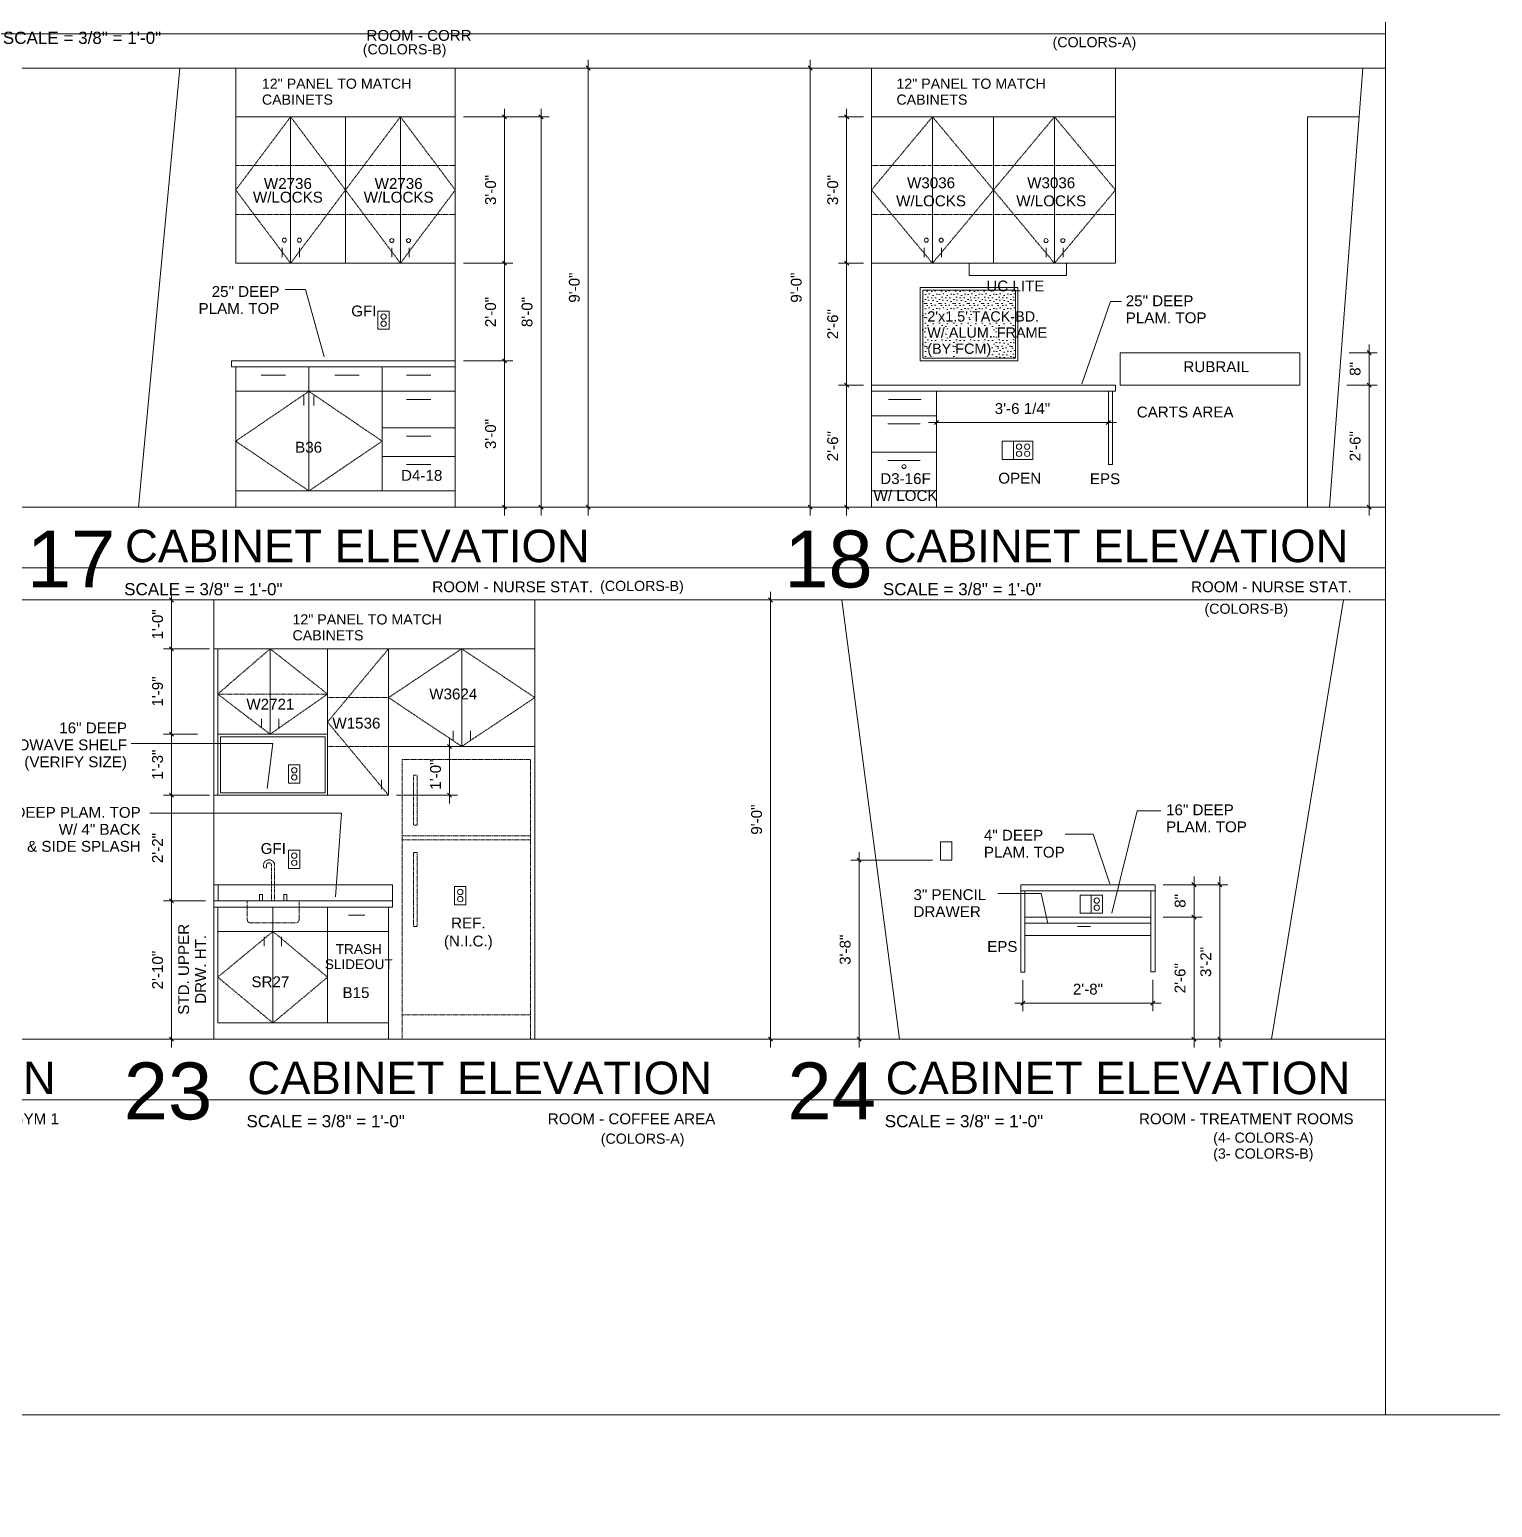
# Model space of a CAD drawing. Header units: inches. Extents: x -2804 to 58974, y -36095 to 66.
# Drawn here: x 23316.9 to 23676.7, y -21581.3 to -21217.9 of the extents above; entities that cross this region are included whole.
import ezdxf

# ---------------------------------------------------------------- set-up
doc = ezdxf.new("R2010")
doc.units = ezdxf.units.IN
doc.header["$MEASUREMENT"] = 0
doc.header["$XCLIPFRAME"] = 2
for name, pattern in [('IMPORT-DASHED2', [0.1875, 0.125, -0.0625]), ('IMPORT-HIDDEN _6_', [0.1875, 0.125, -0.0625]), ('IMPORT-HIDDEN2 _3_', [0.09375, 0.0625, -0.03125])]:
    doc.linetypes.add(name, pattern=pattern)
doc.layers.get('DEFPOINTS').update_dxf_attribs({"lineweight": 9})
for name, color, linetype, lineweight in [('003-GRE', 7, 'Continuous', 9), ('006-MAG', 7, 'Continuous', 9), ('007-WHI', 7, 'Continuous', 9), ('008-GRAY', 7, 'Continuous', 9), ('041-TAN-SC75', 7, 'Continuous', 9), ('15xx-Jefferson-REHAB-pr5_dwg', 45, 'Continuous', 9), ('A-CABINET-UPPER', 7, 'IMPORT-DASHED2', 9), ('A-corkbd-opt2', 130, 'Continuous', 15), ('A-DIM', 7, 'Continuous', 9), ('A-hatch', 7, 'Continuous', 9), ('A-TEXT', 7, 'Continuous', 9), ('A-TEXT-8', 7, 'Continuous', 9), ('G-ANNO-REFR', 1, 'Continuous', 9)]:
    doc.layers.add(name, color=color, linetype=linetype, lineweight=lineweight)
doc.styles.add('Arial', font='arial.ttf', dxfattribs={"height": 2.666667})
doc.styles.add('Arial_15', font='arial.ttf', dxfattribs={"height": 2.390625})
doc.styles.add('Arial_18', font='arial.ttf', dxfattribs={"height": 14})
doc.styles.add('Arial_19', font='arial.ttf', dxfattribs={"height": 8})
doc.styles.add('Arial_20', font='arial.ttf', dxfattribs={"height": 3})
doc.styles.add('Arial_21', font='arial.ttf', dxfattribs={"height": 2.5})
doc.styles.add('Arial_28', font='arial.ttf', dxfattribs={"height": 2.533333})
picture_1 = doc.add_image_def('image1.jpg', size_in_pixel=(1920, 1080))

# ---------------------------------------------------------------- blocks, each defined once
blk = doc.blocks.new('15xx-Jefferson-REHAB-pr5_dwg_EO-0-1286413-Site Locator Map')
at = {"layer": '008-GRAY', "flags": 128}
blk.add_lwpolyline([(1.38, -2.25), (1.38, 2.25), (-1.38, 2.25), (-1.38, -2.25)], close=True, dxfattribs=at)
at = {"layer": '008-GRAY'}
for centre in [(0, 0.88), (0, -0.88)]:
    blk.add_circle(centre, 0.66, dxfattribs=at)
blk = doc.blocks.new('15xx-Jefferson-REHAB-pr5_dwg_EO-0-1286414-Site Locator Map')
at = {"layer": '008-GRAY', "flags": 128}
blk.add_lwpolyline([(1.38, -2.25), (1.38, 2.25), (-1.38, 2.25), (-1.38, -2.25)], close=True, dxfattribs=at)
at = {"layer": '008-GRAY'}
for centre in [(0, 0.88), (0, -0.88)]:
    blk.add_circle(centre, 0.66, dxfattribs=at)
blk = doc.blocks.new('15xx-Jefferson-REHAB-pr5_dwg_EO-46-1286415-Site Locator Map')
blk.add_blockref('15xx-Jefferson-REHAB-pr5_dwg_EO-0-1286414-Site Locator Map', (0, 46))
blk = doc.blocks.new('15xx-Jefferson-REHAB-pr5_dwg__ARCHTICK-1286411-Site Locator Map')
at = {"layer": 'A-DIM'}
blk.add_line((-0.5, -0.5), (0.5, 0.5), dxfattribs=at)
blk = doc.blocks.new('15xx-Jefferson-REHAB-pr5_dwg_PD-1286419-Site Locator Map')
at = {"layer": '008-GRAY', "flags": 128}
blk.add_lwpolyline([(1.375, -2.25), (1.375, 2.25), (-1.375, 2.25), (-1.375, -2.25)], close=True, dxfattribs=at)
blk = doc.blocks.new('15xx-Jefferson-REHAB-pr5_dwg_EO4-46-1286420-Site Locator Map')
at = {"layer": '008-GRAY', "flags": 128}
blk.add_lwpolyline([(2.38, 43.75), (2.38, 48.25), (-2.38, 48.25), (-2.38, 43.75)], close=True, dxfattribs=at)
at = {"layer": '008-GRAY'}
for centre in [(-1, 46.88), (1, 46.88), (-1, 45.12), (1, 45.12)]:
    blk.add_circle(centre, 0.66, dxfattribs=at)
blk = doc.blocks.new('15xx-Jefferson-REHAB-pr5_dwg_UCLITE-V50-Site Locator Map')
at = {"layer": 'A-TEXT', "flags": 128}
blk.add_lwpolyline([(-12, 0), (-12, -3), (12, -3), (12, 0)], close=True, dxfattribs=at)
at = {"layer": 'A-TEXT', "insert": (-0.61, -4.26), "char_height": 2.667, "width": 16.9835, "attachment_point": 2, "line_spacing_factor": 0.938532, "style": 'Arial'}
blk.add_mtext('UC LITE', dxfattribs=at)
blk = doc.blocks.new('15xx-Jefferson-REHAB-pr5_dwg-1211969-Site Locator Map')
at = {"layer": 'A-hatch'}
h = blk.add_hatch(dxfattribs=at)
h.set_pattern_fill('FP_19', color=256, style=0, pattern_type=2)
h.set_pattern_definition([(0, (18039.019, 15023.687), (0, 3.5), [0, -3.5]), (0, (18040.139, 15023.757), (0, 3.5), [0, -3.5]), (0, (18039.509, 15024.527), (0, 3.5), [0, -3.5]), (0, (18040.279, 15025.087), (0, 3.5), [0, -3.5]), (0, (18039.369, 15025.297), (0, 3.5), [0, -3.5]), (0, (18039.649, 15026.137), (0, 3.5), [0, -3.5]), (0, (18039.159, 15026.767), (0, 3.5), [0, -3.5]), (0, (18040.279, 15026.697), (0, 3.5), [0, -3.5]), (0, (18041.119, 15026.837), (0, 3.5), [0, -3.5]), (0, (18041.539, 15025.997), (0, 3.5), [0, -3.5]), (0, (18042.239, 15025.927), (0, 3.5), [0, -3.5]), (0, (18042.239, 15024.667), (0, 3.5), [0, -3.5]), (0, (18041.609, 15024.247), (0, 3.5), [0, -3.5]), (0, (18040.629, 15024.457), (0, 3.5), [0, -3.5]), (0, (18041.259, 15025.087), (0, 3.5), [0, -3.5]), (0, (18040.629, 15025.717), (0, 3.5), [0, -3.5]), (0, (18042.099, 15023.757), (0, 3.5), [0, -3.5])])
h.paths.add_polyline_path([(13096.2, 11660.38), (13096.2, 11677.13), (13073.45, 11677.13), (13073.45, 11660.38)], flags=0)
at = {"lineweight": 9}
for p, q in [((12917.97, 11683.76), (12917.97, 11719.76)), ((12931.47, 11719.76), (12931.47, 11683.76)), ((12944.97, 11683.76), (12944.97, 11719.76)), ((13075.82, 11683.76), (13075.82, 11719.76)), ((13090.82, 11719.76), (13090.82, 11683.76)), ((13105.82, 11683.76), (13105.82, 11719.76)), ((12915.89, 11687.57), (12915.89, 11685.25)), ((12920.15, 11687.57), (12920.15, 11685.25)), ((12942.89, 11687.57), (12942.89, 11685.25)), ((12947.15, 11687.57), (12947.15, 11685.25)), ((13073.74, 11687.57), (13073.74, 11685.25)), ((13078, 11687.57), (13078, 11685.25)), ((13103.74, 11687.57), (13103.74, 11685.25)), ((13108, 11687.57), (13108, 11685.25)), ((12910.7, 11656.26), (12916.7, 11656.26)), ((12928.86, 11656.26), (12934.86, 11656.26)), ((12946.47, 11656.26), (12952.47, 11656.26)), ((12921.26, 11651.13), (12921.26, 11648.81)), ((12923.69, 11651.13), (12923.69, 11648.81)), ((13060.82, 11653.78), (13060.82, 11652.28)), ((13076.82, 11652.26), (13076.82, 11623.76)), ((12946.47, 11650.26), (12952.47, 11650.26)), ((13065.03, 11650.26), (13073.03, 11650.26)), ((12940.47, 11643.26), (12958.47, 11643.26)), ((13060.82, 11646.26), (13076.82, 11646.26)), ((13064.82, 11644.26), (13072.82, 11644.26)), ((12946.47, 11641.26), (12952.47, 11641.26)), ((12940.47, 11636.26), (12958.47, 11636.26)), ((13060.82, 11637.26), (13076.82, 11637.26)), ((12946.47, 11634.26), (12952.47, 11634.26)), ((13064.82, 11635.26), (13072.82, 11635.26)), ((13060.82, 11627.76), (13076.82, 11627.76)), ((12900.05, 11552.95), (12900.05, 11588.95)), ((12912.94, 11567.95), (12912.94, 11588.95)), ((12927.05, 11588.95), (12927.05, 11552.95)), ((12960.05, 11564.95), (12960.05, 11588.95)), ((12910.81, 11571.76), (12910.81, 11569.44)), ((12915.07, 11571.76), (12915.07, 11569.44)), ((12900.05, 11567.95), (12927.05, 11567.95)), ((12957.92, 11568.76), (12957.92, 11566.44)), ((12962.18, 11568.76), (12962.18, 11566.44)), ((12942.05, 11564.95), (12978.05, 11564.95)), ((12940.34, 11556.76), (12940.34, 11554.44)), ((12913.62, 11496.95), (12913.62, 11525.45)), ((12927.05, 11525.45), (12927.05, 11496.95)), ((12932.23, 11523.45), (12936.23, 11523.45)), ((12942.05, 11525.45), (12942.05, 11492.95)), ((13114.65, 11520.63), (13111.46, 11520.63)), ((12900.05, 11519.45), (12942.05, 11519.45)), ((12911.49, 11518.16), (12911.49, 11515.84)), ((12915.75, 11518.16), (12915.75, 11515.84)), ((13098.56, 11518.45), (13129.54, 11518.45))]:
    blk.add_line(p, q, dxfattribs=at)
at = {"linetype": 'IMPORT-HIDDEN2 _3_', "lineweight": 9}
for p, q in [((12958.47, 11707.76), (12904.47, 11707.76)), ((13120.82, 11707.76), (13060.82, 11707.76)), ((12958.47, 11695.76), (12904.47, 11695.76)), ((13120.82, 11695.76), (13060.82, 11695.76)), ((12900.05, 11577.82), (12927.05, 11577.82)), ((12927.05, 11576.95), (12942.05, 11576.95)), ((12927.05, 11564.95), (12942.05, 11564.95)), ((12913.28, 11526.95), (12913.28, 11535.71)), ((12914.03, 11526.95), (12914.03, 11535.71)), ((12907.29, 11526.95), (12907.29, 11522.39)), ((12920.04, 11522.39), (12920.04, 11526.95)), ((12908.14, 11521.54), (12919.19, 11521.54))]:
    blk.add_line(p, q, dxfattribs=at)
at = {"lineweight": 9, "flags": 128}
for points in [[(12958.47, 11683.76), (12926.97, 11683.76), (12904.47, 11683.76), (12904.47, 11731.76)], [(13120.82, 11731.76), (13120.82, 11683.76), (13083.32, 11683.76), (13060.82, 11683.76), (13060.82, 11719.76), (13083.32, 11719.76), (13120.82, 11719.76)], [(12904.47, 11719.76), (12926.97, 11719.76), (12958.47, 11719.76)], [(13180.71, 11719.76), (13168.07, 11719.76), (13168.07, 11623.76)], [(12940.47, 11658.26), (12940.47, 11627.76), (12922.47, 11627.76), (12904.47, 11627.76), (12904.47, 11658.26)], [(12958.47, 11658.26), (12940.47, 11658.26), (12940.47, 11627.76), (12958.47, 11627.76)], [(12958.47, 11652.26), (12940.47, 11652.26), (12922.47, 11652.26), (12904.47, 11652.26)], [(13060.82, 11652.26), (13060.82, 11623.76), (13060.82, 11652.26), (13060.82, 11623.76), (13060.82, 11652.26), (13060.82, 11623.76)], [(13120.07, 11652.27), (13120.07, 11634.27), (13119.07, 11634.27), (13119.07, 11652.27)], [(12899.05, 11552.95), (12942.05, 11552.95), (12942.05, 11588.95)], [(12899.05, 11588.95), (12942.05, 11588.95), (12978.05, 11588.95)], [(12900.15, 11526.95), (12900.15, 11530.95), (12899.05, 11530.95), (12943.05, 11530.95), (12943.05, 11526.95)], [(12911.03, 11526.95), (12911.03, 11528.52), (12910.28, 11528.52), (12910.28, 11526.95)], [(12917.03, 11526.95), (12917.03, 11528.52), (12916.28, 11528.52), (12916.28, 11526.95)], [(13097.55, 11529.45), (13097.55, 11509.45), (13098.56, 11509.45), (13098.56, 11529.45)], [(13130.55, 11529.45), (13130.55, 11518.45), (13130.55, 11509.55), (13129.54, 11509.55), (13129.54, 11529.45)], [(12900.05, 11525.45), (12900.05, 11496.95), (12942.05, 11496.95)]]:
    blk.add_lwpolyline(points, dxfattribs=at)
at = {"linetype": 'IMPORT-HIDDEN _6_', "lineweight": 9, "flags": 128}
for points in [[(12917.97, 11683.76), (12931.47, 11701.76), (12917.97, 11719.76), (12904.47, 11701.76)], [(12944.97, 11683.76), (12958.47, 11701.76), (12944.97, 11719.76), (12931.47, 11701.76)], [(13075.82, 11683.76), (13090.82, 11701.76), (13075.82, 11719.76), (13060.82, 11701.76)], [(13105.82, 11683.76), (13120.82, 11701.76), (13105.82, 11719.76), (13090.82, 11701.76)], [(12904.47, 11640.01), (12922.47, 11627.76), (12940.47, 11640.01), (12922.47, 11652.26)], [(12912.94, 11567.95), (12927.05, 11577.82), (12912.94, 11588.95), (12900.05, 11577.82)], [(12960.05, 11564.95), (12942.05, 11576.95), (12960.05, 11588.95), (12978.05, 11576.95)], [(12913.62, 11496.95), (12900.05, 11508.2), (12913.62, 11519.45), (12927.05, 11508.2)]]:
    blk.add_lwpolyline(points, close=True, dxfattribs=at)
at = {"lineweight": 9, "flags": 128}
for points in [[(13121.94, 11661.76), (13166.13, 11661.76), (13166.13, 11653.76), (13121.94, 11653.76)], [(12922.47, 11627.76), (12922.47, 11658.26)], [(12900.69, 11567.34), (12926.46, 11567.34), (12926.46, 11553.57), (12900.69, 11553.57)]]:
    blk.add_lwpolyline(points, close=True, dxfattribs=at)
at = {"linetype": 'IMPORT-HIDDEN _6_', "lineweight": 9, "flags": 128}
blk.add_lwpolyline([(12942.05, 11588.95), (12927.05, 11570.95), (12942.05, 11552.95)], dxfattribs=at)
at = {"linetype": 'IMPORT-HIDDEN2 _3_', "lineweight": 9, "flags": 128}
blk.add_lwpolyline([(12912.03, 11535.71), (12912.03, 11535.08), (12911.28, 11535.08), (12911.28, 11535.71)], dxfattribs=at)
at = {"lineweight": 9}
for centre, start, end in [((12916.44, 11689.42), 0, 180), ((12916.44, 11689.42), 180, 0), ((12920.12, 11689.42), 0, 180), ((12920.12, 11689.42), 180, 0), ((12942.86, 11689.33), 0, 180), ((12942.86, 11689.33), 180, 0), ((12946.96, 11689.33), 0, 180), ((12946.96, 11689.33), 180, 0), ((13074.29, 11689.42), 0, 180), ((13074.29, 11689.42), 180, 0), ((13077.96, 11689.42), 0, 180), ((13077.96, 11689.42), 180, 0), ((13103.76, 11689.33), 0, 180), ((13103.76, 11689.33), 180, 0), ((13107.87, 11689.33), 0, 180), ((13107.87, 11689.33), 180, 0), ((13068.82, 11633.76), 0, 180), ((13068.82, 11633.76), 180, 0)]:
    blk.add_arc(centre, 0.5, start, end, dxfattribs=at)
at = {"linetype": 'IMPORT-HIDDEN2 _3_', "lineweight": 9}
for centre, radius, start, end in [((12912.66, 11535.71), 1.37, 90, 180), ((12912.66, 11535.71), 0.625, 90, 180), ((12912.66, 11535.71), 1.38, 0, 90), ((12912.66, 11535.71), 0.625, 0, 90), ((12908.14, 11522.39), 0.85, 180, 270), ((12919.19, 11522.39), 0.85, 270, 360)]:
    blk.add_arc(centre, radius, start, end, dxfattribs=at)
at = {"layer": '003-GRE', "flags": 128}
for points in [[(12958.47, 11731.76), (12890.7, 11731.76), (12880.54, 11623.76), (12958.47, 11623.76)], [(13060.82, 11731.76), (13181.62, 11731.76), (13173.42, 11623.76), (13060.82, 11623.76)], [(12978.05, 11492.95), (12899.05, 11492.95), (12899.05, 11600.95), (12978.05, 11600.95)], [(13176.86, 11600.95), (13053.55, 11600.95), (13067.73, 11492.95), (13159.16, 11492.95)]]:
    blk.add_lwpolyline(points, close=True, dxfattribs=at)
at = {"layer": '006-MAG', "flags": 128}
for points in [[(12958.47, 11658.26), (12903.47, 11658.26), (12903.47, 11659.76), (12958.47, 11659.76)], [(13060.82, 11653.78), (13120.82, 11653.78), (13120.82, 11652.27), (13060.82, 11652.27)]]:
    blk.add_lwpolyline(points, dxfattribs=at)
blk.add_lwpolyline([(12943.05, 11525.45), (12943.05, 11526.95), (12899.05, 11526.95), (12899.05, 11525.45)], close=True, dxfattribs=at)
at = {"layer": '007-WHI'}
for p, q in [((13076.82, 11652.26), (13076.82, 11650.26)), ((12904.47, 11627.76), (12904.47, 11623.76))]:
    blk.add_line(p, q, dxfattribs=at)
at = {"layer": '008-GRAY', "flags": 128}
blk.add_lwpolyline([(13077.79, 11536.95), (13077.79, 11541.45), (13080.54, 11541.45), (13080.54, 11536.95)], close=True, dxfattribs=at)
at = {"layer": '041-TAN-SC75', "linetype": 'IMPORT-HIDDEN2 _3_'}
for p, q in [((12976.93, 11542.95), (12945.43, 11542.95)), ((12976.93, 11541.95), (12945.43, 11541.95)), ((12976.93, 11498.95), (12945.43, 11498.95))]:
    blk.add_line(p, q, dxfattribs=at)
at = {"layer": '041-TAN-SC75', "linetype": 'IMPORT-HIDDEN2 _3_', "flags": 128}
blk.add_lwpolyline([(12976.93, 11492.95), (12976.93, 11561.7), (12945.43, 11561.7), (12945.43, 11492.95)], dxfattribs=at)
for points in [[(12949.1, 11557.87), (12949.1, 11545.55), (12948.16, 11545.55), (12948.16, 11557.87)], [(12949.1, 11538.88), (12949.1, 11520.69), (12948.16, 11520.69), (12948.16, 11538.88)]]:
    blk.add_lwpolyline(points, close=True, dxfattribs=at)
at = {"layer": 'A-CABINET-UPPER', "linetype": 'Continuous'}
for p, q in [((13098.56, 11522.95), (13129.54, 11522.95)), ((13098.56, 11521.45), (13129.54, 11521.45))]:
    blk.add_line(p, q, dxfattribs=at)
at = {"layer": 'A-CABINET-UPPER', "linetype": 'Continuous', "flags": 128}
blk.add_lwpolyline([(13130.55, 11530.95), (13130.55, 11529.45), (13097.55, 11529.45), (13097.55, 11530.95)], close=True, dxfattribs=at)
at = {"layer": 'A-corkbd-opt2', "flags": 128}
for points in [[(13072.82, 11677.75), (13072.82, 11659.75), (13096.82, 11659.75), (13096.82, 11677.75)], [(13073.45, 11677.13), (13073.45, 11660.38), (13096.2, 11660.38), (13096.2, 11677.13)]]:
    blk.add_lwpolyline(points, close=True, dxfattribs=at)
at = {"layer": 'A-DIM'}
for p, q in [((12960.47, 11731.76), (12993.17, 11731.76)), ((12991.17, 11621.76), (12991.17, 11733.76)), ((13058.82, 11731.76), (13043.75, 11731.76)), ((13045.75, 11733.76), (13045.75, 11621.76)), ((12970.58, 11681.76), (12970.58, 11721.76)), ((12979.55, 11621.76), (12979.55, 11721.76)), ((13058.82, 11719.76), (13052.71, 11719.76)), ((13054.71, 11681.76), (13054.71, 11721.76)), ((12970.58, 11657.76), (12970.58, 11685.76)), ((13054.71, 11651.78), (13054.71, 11685.76)), ((12970.58, 11661.76), (12970.58, 11621.76)), ((13178.3, 11661.76), (13185.18, 11661.76)), ((13183.18, 11651.76), (13183.18, 11663.76)), ((13054.71, 11655.78), (13054.71, 11621.76)), ((13183.18, 11621.76), (13183.18, 11655.76)), ((13121.07, 11644.59), (13074.82, 11644.59)), ((13076.82, 11645.27), (13076.82, 11646.59)), ((13119.07, 11645.27), (13119.07, 11646.59)), ((12960.47, 11623.76), (12993.17, 11623.76)), ((13056.82, 11623.76), (13043.75, 11623.76)), ((13058.82, 11623.76), (13052.71, 11623.76)), ((13175.42, 11623.76), (13185.18, 11623.76)), ((12897.05, 11600.95), (12886.68, 11600.95)), ((13052.14, 11600.95), (13033.99, 11600.95)), ((13035.99, 11602.95), (13035.99, 11490.95)), ((12888.68, 11565.95), (12888.68, 11590.95)), ((12888.68, 11569.95), (12888.68, 11550.95)), ((12957.04, 11550.95), (12957.04, 11566.95)), ((12944.05, 11564.95), (12959.04, 11564.95)), ((12888.68, 11524.95), (12888.68, 11554.95)), ((12944.05, 11552.95), (12959.04, 11552.95)), ((13057.77, 11538.95), (13057.77, 11490.95)), ((13075.79, 11536.95), (13055.77, 11536.95)), ((13140.14, 11520.95), (13140.14, 11532.95)), ((13146.46, 11532.95), (13146.46, 11490.95)), ((12888.68, 11528.95), (12888.68, 11490.95)), ((13140.14, 11524.95), (13140.14, 11490.95)), ((13098.06, 11507.45), (13098.06, 11499.82)), ((13130.04, 11507.55), (13130.04, 11499.82)), ((13132.04, 11501.82), (13096.06, 11501.82)), ((12897.05, 11492.95), (12886.68, 11492.95)), ((13052.14, 11492.95), (13033.99, 11492.95)), ((13075.79, 11492.95), (13055.77, 11492.95))]:
    blk.add_line(p, q, dxfattribs=at)
at = {"layer": 'A-DIM', "flags": 128}
for points in [[(12981.55, 11719.76), (12960.47, 11719.76), (12972.58, 11719.76)], [(12960.47, 11659.76), (12972.58, 11659.76), (12965.24, 11659.76)], [(12981.55, 11623.76), (12960.47, 11623.76), (12972.58, 11623.76)], [(12888.68, 11587.95), (12888.68, 11588.95), (12888.68, 11600.95), (12888.68, 11601.95)], [(13148.46, 11530.95), (13132.55, 11530.95), (13142.14, 11530.95)], [(13148.46, 11492.95), (13130.55, 11492.95), (13142.14, 11492.95)]]:
    blk.add_lwpolyline(points, dxfattribs=at)
for points in [[(12972.58, 11683.76), (12960.47, 11683.76)], [(13052.71, 11683.76), (13058.82, 11683.76)], [(13052.71, 11653.78), (13058.82, 11653.78)], [(13185.18, 11653.76), (13177.69, 11653.76)], [(12886.68, 11588.95), (12898.05, 11588.95)], [(12886.68, 11567.95), (12895.05, 11567.95)], [(12886.68, 11552.95), (12898.05, 11552.95)], [(12886.68, 11526.95), (12897.05, 11526.95)], [(13142.14, 11522.95), (13132.55, 11522.95)]]:
    blk.add_lwpolyline(points, close=True, dxfattribs=at)
at = {"layer": 'A-TEXT', "flags": 128}
for points in [[(12926.19, 11660.72), (12921.64, 11677.26), (12916.61, 11677.26)], [(13112.59, 11654.1), (13119.58, 11674.37), (13122.3, 11674.37)], [(12912.24, 11554.56), (12913.63, 11565.66), (12878.74, 11565.66)], [(13119.92, 11523.92), (13126.12, 11549.14), (13132.01, 11549.14)], [(12929.01, 11527.93), (12930.45, 11548.51), (12883.39, 11548.51)], [(13119.45, 11531.12), (13115.33, 11543.41), (13108.44, 11543.41)], [(13104.22, 11521.39), (13102.54, 11528.79), (13091.9, 11528.79)]]:
    blk.add_lwpolyline(points, dxfattribs=at)
at = {"layer": 'DEFPOINTS'}
for p, q in [((13187.26, 11400.6), (13187.26, 12168.6)), ((12211.6, 11740.15), (13187.26, 11740.15)), ((12211.6, 11731.76), (13187.26, 11731.76)), ((12211.6, 11623.76), (13187.26, 11623.76)), ((12211.6, 11608.88), (13187.26, 11608.88)), ((12211.6, 11600.95), (13187.26, 11600.95)), ((12211.6, 11492.95), (13187.26, 11492.95)), ((12211.6, 11478.08), (13187.26, 11478.08))]:
    blk.add_line(p, q, dxfattribs=at)
at = {"layer": 'DEFPOINTS', "flags": 128}
blk.add_lwpolyline([(12195.6, 12168.6), (12195.6, 11400.6), (13347.6, 11400.6), (13347.6, 12168.6)], close=True, dxfattribs=at)
for p, rotation in [((12991.17, 11731.76), 89.99999999999999), ((13045.75, 11731.76), 89.99999999999999), ((12970.58, 11719.76), 89.99999999999999), ((12979.55, 11719.76), 89.99999999999999), ((13054.71, 11719.76), 89.99999999999999), ((12970.58, 11683.76), 89.99999999999999), ((12970.58, 11683.76), 270), ((13054.71, 11683.76), 89.99999999999999), ((13054.71, 11683.76), 270), ((13183.18, 11661.76), 89.99999999999999), ((12970.58, 11659.76), 89.99999999999999), ((12970.58, 11659.76), 270), ((13054.71, 11653.78), 89.99999999999999), ((13054.71, 11653.78), 270), ((13183.18, 11653.76), 270), ((13183.18, 11653.76), 89.99999999999999), ((13076.82, 11644.59), 180), ((12970.58, 11623.76), 270), ((12979.55, 11623.76), 270), ((12991.17, 11623.76), 270), ((13045.75, 11623.76), 270), ((13054.71, 11623.76), 270), ((13183.18, 11623.76), 270), ((12888.68, 11600.95), 270), ((13035.99, 11600.95), 89.99999999999999), ((12888.68, 11588.95), 89.99999999999999), ((12888.68, 11588.95), 89.99999999999999), ((12888.68, 11567.95), 270), ((12888.68, 11567.95), 89.99999999999999), ((12957.04, 11564.95), 89.99999999999999), ((12888.68, 11552.95), 89.99999999999999), ((12888.68, 11552.95), 270), ((12957.04, 11552.95), 270), ((13057.77, 11536.95), 89.99999999999999), ((13140.14, 11530.95), 89.99999999999999), ((13146.46, 11530.95), 89.99999999999999), ((12888.68, 11526.95), 89.99999999999999), ((12888.68, 11526.95), 270), ((13140.14, 11522.95), 89.99999999999999), ((13140.14, 11522.95), 270), ((13098.06, 11501.82), 180), ((12888.68, 11492.95), 270), ((13035.99, 11492.95), 270), ((13057.77, 11492.95), 270), ((13140.14, 11492.95), 270), ((13146.46, 11492.95), 270)]:
    blk.add_blockref('15xx-Jefferson-REHAB-pr5_dwg__ARCHTICK-1286411-Site Locator Map', p, dxfattribs=dict(rotation=rotation))
for name, p in [('15xx-Jefferson-REHAB-pr5_dwg_UCLITE-V50-Site Locator Map', (13096.82, 11683.76)), ('15xx-Jefferson-REHAB-pr5_dwg__ARCHTICK-1286411-Site Locator Map', (13119.07, 11644.59)), ('15xx-Jefferson-REHAB-pr5_dwg__ARCHTICK-1286411-Site Locator Map', (13130.04, 11501.82))]:
    blk.add_blockref(name, p)
at = {"extrusion": (0, 0, -1), "zscale": -1}
for name, p in [('15xx-Jefferson-REHAB-pr5_dwg_EO-46-1286415-Site Locator Map', (-12940.83, 11623.76)), ('15xx-Jefferson-REHAB-pr5_dwg_PD-1286419-Site Locator Map', (-13094.36, 11637.77)), ('15xx-Jefferson-REHAB-pr5_dwg_EO4-46-1286420-Site Locator Map', (-13098.11, 11591.77)), ('15xx-Jefferson-REHAB-pr5_dwg_EO-46-1286415-Site Locator Map', (-12918.86, 11512.2)), ('15xx-Jefferson-REHAB-pr5_dwg_EO-46-1286415-Site Locator Map', (-12918.86, 11491.2)), ('15xx-Jefferson-REHAB-pr5_dwg_EO-0-1286413-Site Locator Map', (-12959.68, 11528.28)), ('15xx-Jefferson-REHAB-pr5_dwg_PD-1286419-Site Locator Map', (-13113.48, 11526.16)), ('15xx-Jefferson-REHAB-pr5_dwg_EO-46-1286415-Site Locator Map', (-13116.23, 11480.16))]:
    blk.add_blockref(name, p, dxfattribs=at)
at = {"layer": 'A-DIM', "char_height": 2.667, "attachment_point": 2, "rotation": 90, "line_spacing_factor": 0.938532, "style": 'Arial'}
for s, insert, width in [('3\'-0"', (12965.81, 11701.76), 8.8171), ('3\'-0"', (13049.94, 11701.76), 8.8171), ('9\'-0"', (12986.4, 11677.76), 8.8171), ('9\'-0"', (13040.98, 11677.76), 8.8171), ('2\'-0"', (12965.81, 11671.76), 8.8171), ('8\'-0"', (12974.78, 11671.76), 8.8171), ('2\'-6"', (13049.94, 11668.77), 8.8171), ('8"', (13178.41, 11657.76), 4.0344), ('3\'-0"', (12965.81, 11641.76), 8.8171), ('2\'-6"', (13049.94, 11638.77), 8.8171), ('2\'-6"', (13178.41, 11638.76), 8.8171), ('1\'-0"', (12883.91, 11594.95), 8.8171), ('1\'-9"', (12883.91, 11578.45), 8.8171), ('1\'-3"', (12883.91, 11560.45), 8.8171), ('1\'-0"', (12952.27, 11558.02), 8.8171), ('9\'-0"', (13031.22, 11546.95), 8.8171), ('2\'-2"', (12883.91, 11539.95), 8.8171), ('8"', (13135.37, 11526.95), 4.0344), ('3\'-8"', (13053, 11514.95), 8.8171), ('2\'-10"', (12883.91, 11509.95), 11.2898), ('3\'-2"', (13141.69, 11511.95), 8.8171), ('2\'-6"', (13135.37, 11507.95), 8.8171)]:
    blk.add_mtext(s, dxfattribs=dict(at, insert=insert, width=width))
at = {"layer": 'A-DIM', "char_height": 2.667, "attachment_point": 2, "line_spacing_factor": 0.938532, "style": 'Arial'}
for s, insert, width in [('3\'-6 1/4"', (13097.95, 11649.36), 16.2352), ('2\'-8"', (13114.05, 11506.59), 8.8171)]:
    blk.add_mtext(s, dxfattribs=dict(at, insert=insert, width=width))
at = {"layer": 'A-TEXT', "line_spacing_factor": 0.938532}
for s, insert, char_height, width, attachment_point, style in [('SCALE = 3/8" = 1\'-0"', (12847.2, 11740.69), 3, 46.3387, 1, 'Arial_20'), ('(COLORS-B)', (12935.72, 11737.61), 2.5, 24.4319, 1, 'Arial_21'), ('ROOM - CORR', (12962.5, 11741.11), 2.6667, 30.7135, 3, 'Arial'), ('(COLORS-A)', (13105.36, 11739.36), 2.5, 24.4319, 1, 'Arial_21'), ('12" PANEL TO MATCH\\PCABINETS', (12910.91, 11729.15), 2.5, 42.8244, 1, 'Arial_21'), ('12" PANEL TO MATCH\\PCABINETS', (13066.95, 11729.15), 2.5, 42.8244, 1, 'Arial_21'), ('W/LOCKS', (12917.3, 11701.33), 2.667, 20.4323, 2, 'Arial'), ('W2736', (12917.3, 11704.69), 2.667, 14.0553, 2, 'Arial'), ('W/LOCKS', (12944.54, 11701.33), 2.667, 20.4323, 2, 'Arial'), ('W2736', (12944.54, 11704.69), 2.667, 14.0553, 2, 'Arial'), ('W3036', (13075.47, 11704.87), 2.667, 14.0553, 2, 'Arial'), ('W3036', (13105.02, 11704.87), 2.667, 14.0553, 2, 'Arial'), ('W/LOCKS', (13075.47, 11700.43), 2.667, 20.4323, 2, 'Arial'), ('W/LOCKS', (13105.02, 11700.43), 2.667, 20.4323, 2, 'Arial'), ('25" DEEP\\PPLAM. TOP', (12915.21, 11678.14), 2.667, 23.4581, 3, 'Arial'), ('25" DEEP\\PPLAM. TOP', (13123.35, 11675.85), 2.667, 23.5232, 1, 'Arial'), ('GFI', (12935.98, 11673.35), 2.667, 7.3856, 2, 'Arial'), ("2'x1.5' TACK-BD.\\PW/ ALUM. FRAME\\P(BY FCM)", (13074.54, 11671.94), 2.5333, 34.8034, 1, 'Arial_28'), ('RUBRAIL', (13145.6, 11659.64), 2.667, 19.1959, 2, 'Arial'), ('CARTS AREA', (13137.96, 11648.5), 2.667, 28.3059, 2, 'Arial'), ('B36', (12922.4, 11639.84), 2.667, 7.9061, 2, 'Arial'), ('D4-18', (12950.2, 11632.92), 2.667, 12.0707, 2, 'Arial'), ('OPEN', (13097.28, 11632.24), 2.667, 12.5587, 2, 'Arial'), ('D3-16F\\PW/ LOCK', (13069.19, 11632.13), 2.667, 18.7079, 2, 'Arial'), ('EPS', (13114.53, 11632.1), 2.667, 8.8822, 1, 'Arial'), ('17', (12863.98, 11618.03), 14, 25.9606, 2, 'Arial_18'), ('CABINET ELEVATION', (12877.26, 11618.25), 8, 135.9658, 1, 'Arial_19'), ('18', (13050.23, 11618.03), 14, 25.9606, 2, 'Arial_18'), ('CABINET ELEVATION', (13063.86, 11618.25), 8, 135.9658, 1, 'Arial_19'), ('SCALE = 3/8" = 1\'-0"', (12877.04, 11605.11), 3, 46.3387, 1, 'Arial_20'), ('ROOM - NURSE STAT.', (12992.33, 11605.53), 2.6667, 46.9812, 3, 'Arial'), ('(COLORS-B)', (12994.09, 11605.66), 2.5, 24.4319, 1, 'Arial_21'), ('SCALE = 3/8" = 1\'-0"', (13063.63, 11605.11), 3, 46.3387, 1, 'Arial_20'), ('ROOM - NURSE STAT.', (13178.92, 11605.53), 2.6667, 46.9812, 3, 'Arial'), ('(COLORS-B)', (13142.72, 11600.05), 2.5, 24.4319, 1, 'Arial_21'), ('12" PANEL TO MATCH\\PCABINETS', (12918.43, 11597.43), 2.5, 42.8244, 1, 'Arial_21'), ('W3624', (12957.97, 11579.18), 2.667, 14.0553, 2, 'Arial'), ('W2721', (12913, 11576.66), 2.667, 14.0553, 2, 'Arial'), ('16" DEEP\\PMICROWAVE SHELF\\P(VERIFY SIZE)', (12877.73, 11570.83), 2.6667, 42.8167, 3, 'Arial'), ('W1536', (12934.15, 11571.99), 2.667, 14.0553, 2, 'Arial'), ('25" DEEP PLAM. TOP\\PW/ 4" BACK\\P& SIDE SPLASH', (12881.11, 11550.06), 2.6667, 44.4435, 3, 'Arial'), ('16" DEEP\\PPLAM. TOP', (13133.27, 11550.69), 2.667, 23.4581, 1, 'Arial'), ('4" DEEP\\PPLAM. TOP', (13088.47, 11544.45), 2.667, 23.4581, 1, 'Arial'), ('GFI', (12913.71, 11541.18), 2.667, 7.3856, 2, 'Arial'), ('3" PENCIL\\PDRAWER', (13071.15, 11529.83), 2.667, 21.2782, 1, 'Arial'), ('REF.', (12961.68, 11522.87), 2.667, 10.086, 2, 'Arial'), ('(N.I.C.)', (12961.68, 11518.42), 2.667, 14.2505, 2, 'Arial'), ('EPS', (13093, 11517.08), 2.667, 8.8822, 2, 'Arial'), ('SR27', (12912.99, 11508.41), 2.667, 11.0946, 2, 'Arial'), ('B15', (12934.05, 11505.74), 2.667, 7.9061, 2, 'Arial'), ('CABINET ELEVATION', (12745.92, 11487.44), 8, 135.9658, 1, 'Arial_19'), ('23', (12887.82, 11487.23), 14, 25.9606, 2, 'Arial_18'), ('CABINET ELEVATION', (12907.34, 11487.44), 8, 135.9658, 1, 'Arial_19'), ('24', (13051.03, 11487.23), 14, 25.9606, 2, 'Arial_18'), ('CABINET ELEVATION', (13064.31, 11487.44), 8, 135.9658, 1, 'Arial_19'), ('ROOM - GYM 1', (12860.99, 11474.72), 2.6667, 31.4293, 3, 'Arial'), ('SCALE = 3/8" = 1\'-0"', (12907.11, 11474.3), 3, 46.3387, 1, 'Arial_20'), ('ROOM - COFFEE AREA', (13022.41, 11474.72), 2.6667, 48.9659, 3, 'Arial'), ('SCALE = 3/8" = 1\'-0"', (13064.08, 11474.3), 3, 46.3387, 1, 'Arial_20'), ('ROOM - TREATMENT ROOMS', (13179.38, 11474.72), 2.6667, 62.6959, 3, 'Arial'), ('(COLORS-A)', (12994.25, 11469.75), 2.5, 24.4319, 1, 'Arial_21'), ('(4- COLORS-A)\\P(3- COLORS-B)', (13144.86, 11470), 2.5, 29.2817, 1, 'Arial_21')]:
    blk.add_mtext(s, dxfattribs=dict(at, insert=insert, char_height=char_height, width=width, attachment_point=attachment_point, style=style))
at = {"layer": 'A-TEXT', "insert": (12890.32, 11510.14), "char_height": 2.667, "width": 26.5815, "attachment_point": 2, "rotation": 90, "line_spacing_factor": 0.938532, "style": 'Arial'}
blk.add_mtext('STD. UPPER\\PDRW. HT.', dxfattribs=at)
at = {"layer": 'A-TEXT-8', "insert": (12934.73, 11516.33), "char_height": 2.391, "width": 19.8632, "attachment_point": 2, "line_spacing_factor": 0.938532, "style": 'Arial_15'}
blk.add_mtext('TRASH\\PSLIDEOUT', dxfattribs=at)

msp = doc.modelspace()

# ---------------------------------------------------------------- block references
at = {"layer": '15xx-Jefferson-REHAB-pr5_dwg', "color": 7}
msp.add_blockref('15xx-Jefferson-REHAB-pr5_dwg-1211969-Site Locator Map', (10463.16, -32959.13), dxfattribs=at)

# ---------------------------------------------------------------- pictures from other files: only their frames are drawn
at = {"layer": 'G-ANNO-REFR'}
image = msp.add_image(picture_1, insert=(2622.27, -39288.79), size_in_units=(58514.29, 32914.29), dxfattribs=at)
image.set_boundary_path([(6.22075, 974.7155), (6.22075, 84.07945), (1848.5501, 84.07945), (1848.5501, 974.7155), (6.22075, 974.7155)])
image.dxf.flags = 15

doc.saveas('drawing.dxf')
